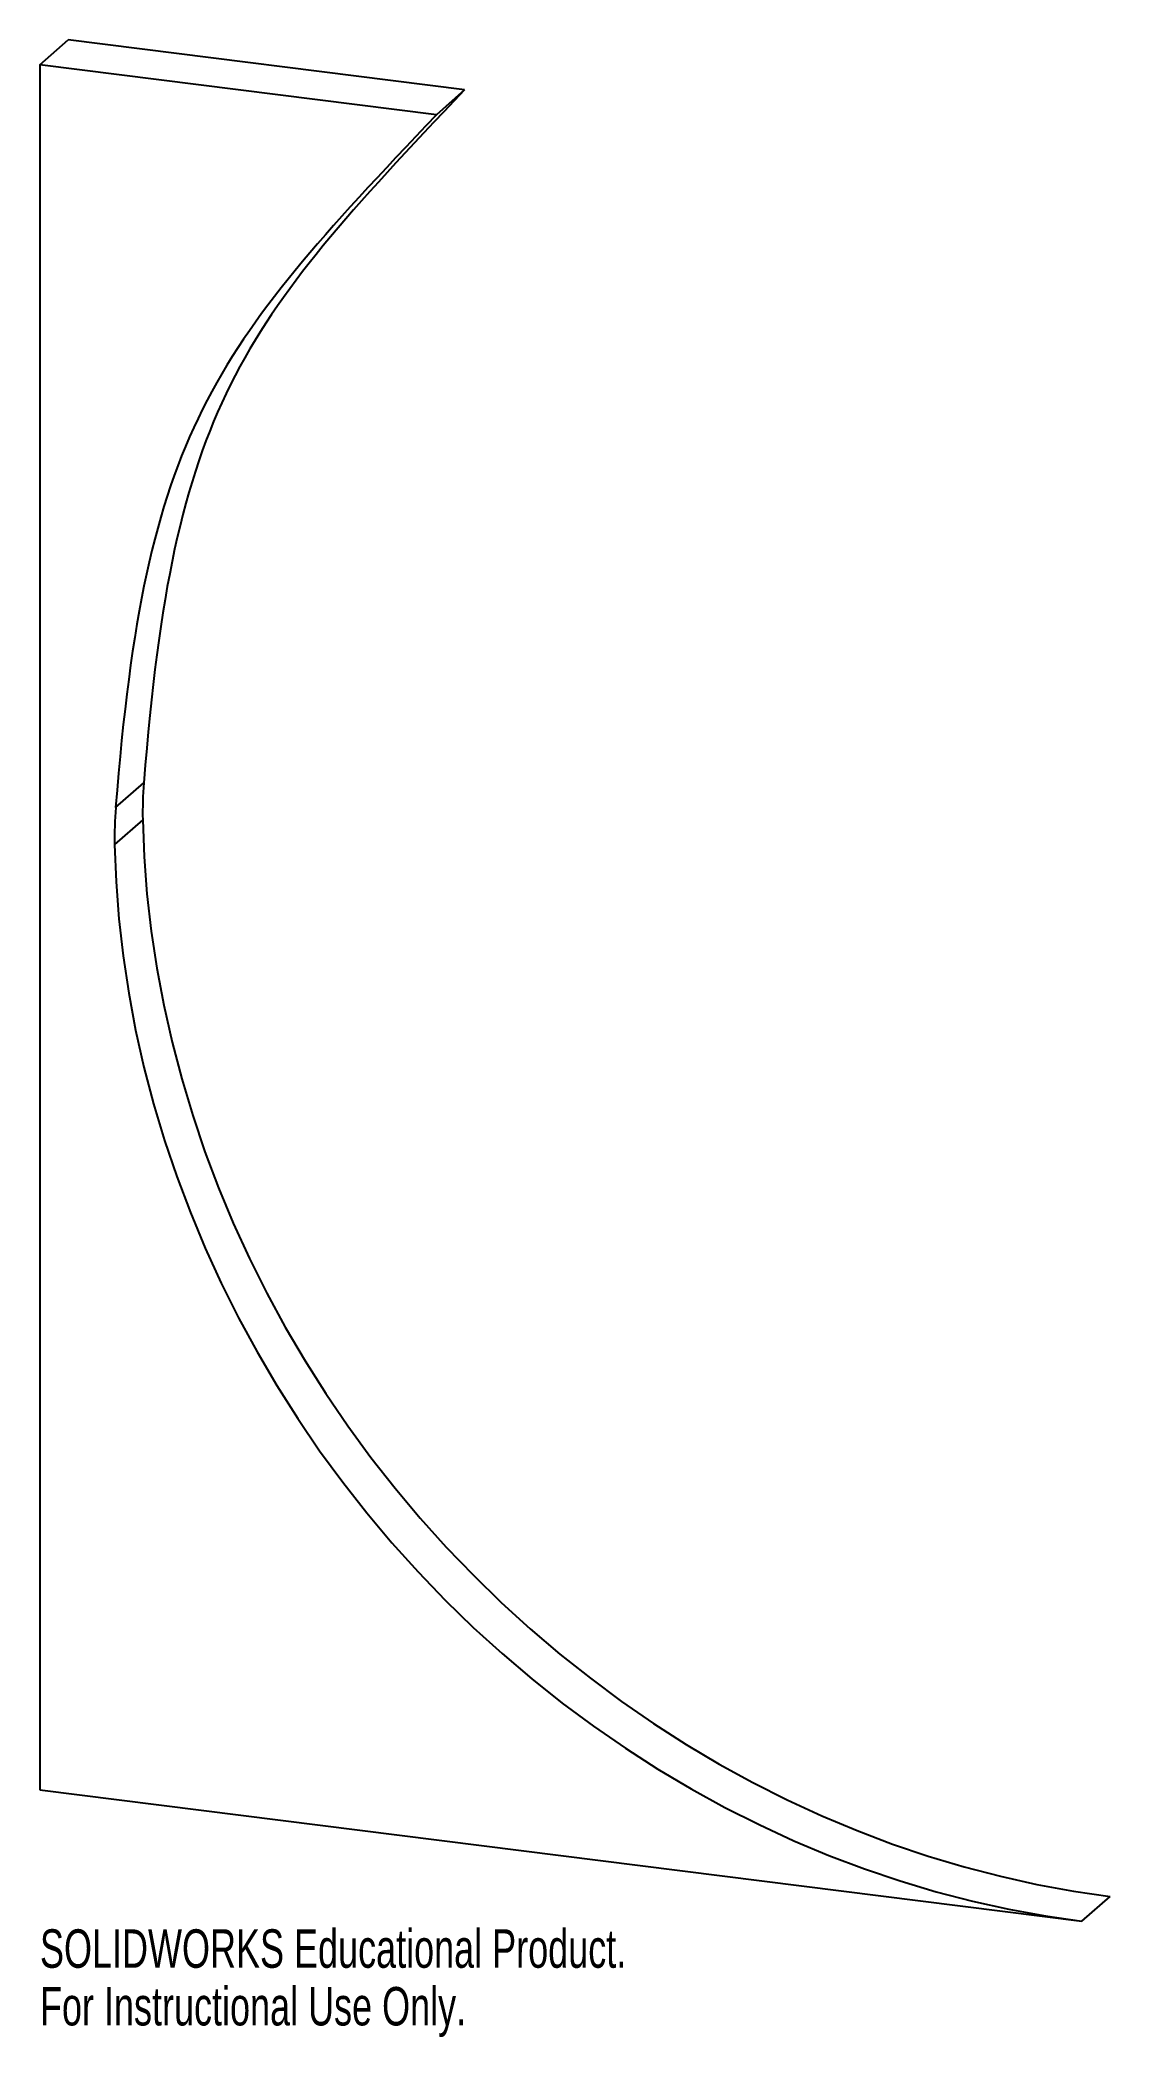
# Paper-space layout '_Dimetric' of a CAD drawing. Header units: millimetres. Extents: x -69 to 65, y -134 to 117.
import ezdxf

# ---------------------------------------------------------------- set-up
doc = ezdxf.new("R2010")
doc.units = ezdxf.units.MM
doc.styles.add('SLDTEXTSTYLE0', font='TXT', dxfattribs={"width": 0.7})

psp = doc.layouts.new('_Dimetric')

# ---------------------------------------------------------------- linework, layer by layer
at = {"color": 7, "linetype": 'Continuous', "lineweight": 25}
for p, q in [((-69.01, 113.55), (-65.48, 116.67)), ((-15.66, 110.4), (-65.48, 116.67)), ((-69.01, 113.55), (-69.01, -103.29)), ((-19.19, 107.28), (-69.01, 113.55)), ((-15.66, 110.4), (-19.19, 107.28)), ((-59.5, 20.19), (-55.96, 23.31)), ((-56.1, 18.64), (-59.63, 15.53)), ((-69.01, -103.29), (61.94, -119.79)), ((61.94, -119.79), (65.48, -116.67))]:
    psp.add_line(p, q, dxfattribs=at)
at = {"color": 7, "linetype": 'Continuous', "lineweight": 25, "flags": 128}
for points in [[(-56.1, 18.64), (-55.92, 13.99), (-55.56, 9.33), (-55.03, 4.66), (-54.33, -0.01), (-53.45, -4.67), (-52.41, -9.31), (-51.2, -13.93), (-49.82, -18.52), (-48.28, -23.08), (-46.58, -27.6), (-44.71, -32.07), (-42.69, -36.48), (-40.51, -40.84), (-38.18, -45.13), (-35.7, -49.34), (-33.08, -53.48), (-30.32, -57.53), (-27.42, -61.49), (-24.39, -65.35), (-21.23, -69.12), (-17.95, -72.77), (-14.54, -76.31), (-11.03, -79.74), (-7.4, -83.04), (-3.67, -86.22), (0.16, -89.26), (4.09, -92.17), (8.1, -94.94), (12.19, -97.56), (16.36, -100.04), (20.6, -102.36), (24.9, -104.54), (29.26, -106.55), (33.68, -108.4), (38.13, -110.09), (42.63, -111.61), (47.16, -112.97), (51.72, -114.15), (56.29, -115.17), (60.88, -116.01), (65.48, -116.67)], [(-59.63, 15.53), (-59.45, 10.87), (-59.09, 6.21), (-58.56, 1.54), (-57.86, -3.13), (-56.99, -7.78), (-55.95, -12.43), (-54.74, -17.05), (-53.36, -21.64), (-51.82, -26.2), (-50.11, -30.72), (-48.25, -35.19), (-46.22, -39.6), (-44.05, -43.96), (-41.72, -48.24), (-39.24, -52.46), (-36.62, -56.6), (-33.86, -60.65), (-30.96, -64.61), (-27.93, -68.47), (-24.77, -72.23), (-21.48, -75.89), (-18.08, -79.43), (-14.56, -82.86), (-10.93, -86.16), (-7.2, -89.34), (-3.37, -92.38), (0.55, -95.29), (4.56, -98.06), (8.65, -100.68), (12.82, -103.16), (17.06, -105.48), (21.37, -107.65), (25.73, -109.67), (30.14, -111.52), (34.6, -113.21), (39.1, -114.73), (43.63, -116.08), (48.18, -117.27), (52.76, -118.28), (57.35, -119.12), (61.94, -119.79)]]:
    psp.add_lwpolyline(points, dxfattribs=at)
at = {"color": 7, "linetype": 'Continuous', "lineweight": 25}
for centre in [(-9.11, 19.63), (-12.64, 16.51)]:
    psp.add_arc(centre, 47, 175.5175, 181.2043, dxfattribs=at)
for points in [[(-15.66, 110.4), (-44.03, 80.48), (-52.24, 70.6), (-55.96, 23.31)], [(-19.19, 107.28), (-47.56, 77.37), (-55.78, 67.48), (-59.5, 20.19)]]:
    psp.add_open_spline(points, degree=3, dxfattribs=at)

# ---------------------------------------------------------------- texts
at = {"color": 7, "linetype": 'Continuous', "char_height": 4.8336, "attachment_point": 1, "style": 'SLDTEXTSTYLE0'}
for s, insert in [('SOLIDWORKS Educational Product.', (-69.01, -120.81)), ('For Instructional Use Only.', (-69.01, -128.06))]:
    psp.add_mtext(s, dxfattribs=dict(at, insert=insert))

doc.saveas('drawing.dxf')
